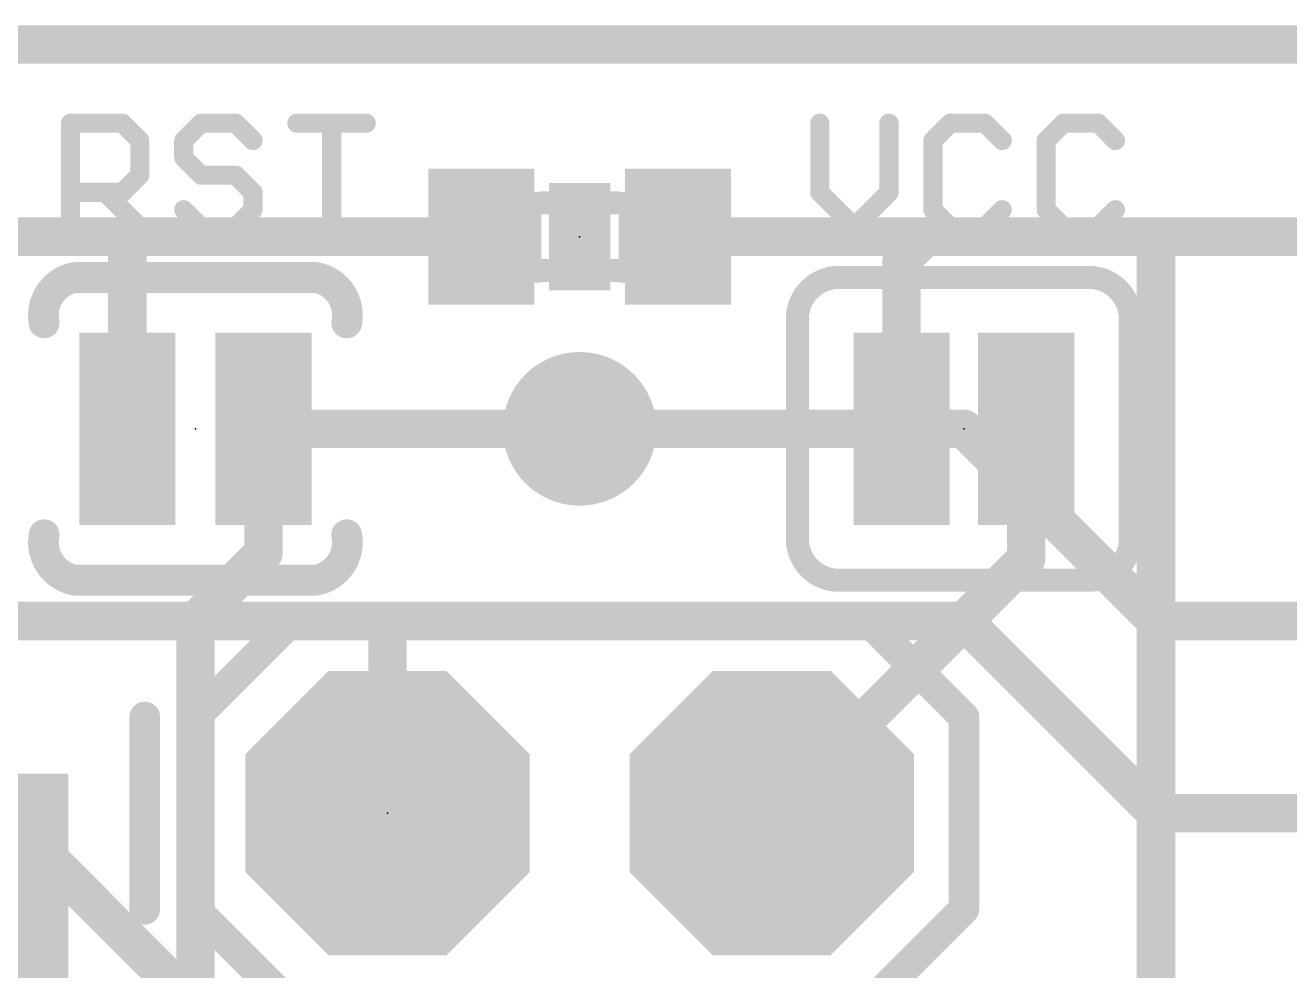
# Model space of a CAD drawing. Extents: x -15.4 to 59.8, y -10.2 to 15.4.
# Drawn here: x 23.01 to 31.36, y 9.12 to 15.37 of the extents above; entities that cross this region are included whole.
import ezdxf

# ---------------------------------------------------------------- set-up
doc = ezdxf.new("R2010")
doc.units = 0
for name, color, linetype in [('1', 12, 'CONTINUOUS'), ('16', 132, 'CONTINUOUS'), ('17', 110, 'CONTINUOUS'), ('18', 110, 'CONTINUOUS'), ('20', 53, 'CONTINUOUS'), ('21', 41, 'CONTINUOUS'), ('23', 53, 'CONTINUOUS'), ('51', 53, 'CONTINUOUS')]:
    doc.layers.add(name, color=color, linetype=linetype)

# ---------------------------------------------------------------- blocks, each defined once
blk = doc.blocks.new('RECT')
blk.add_solid([(-0.5, -0.5), (0.5, -0.5), (-0.5, 0.5), (0.5, 0.5)])
blk = doc.blocks.new('OCTAGONP')
at = {"const_width": 0.5}
blk.add_lwpolyline([(-0.25, -0.1036), (-0.25, 0.1036), (-0.1036, 0.25), (0.1036, 0.25), (0.25, 0.1036), (0.25, -0.1036), (0.1036, -0.25), (-0.1036, -0.25), (-0.25, -0.1036), (-0.25, 0.1036)], dxfattribs=at)
blk = doc.blocks.new('ROUNDV')
at = {"const_width": 0.5}
blk.add_lwpolyline([(0, -0.25, 1), (0, 0.25, 1), (0, -0.25)], format="xyb", dxfattribs=at)

msp = doc.modelspace()

# ---------------------------------------------------------------- linework, layer by layer
at = {"layer": '1', "const_width": 0.254}
for points in [[(0, 15.24), (59.69, 15.24)], [(20.32, 13.97), (23.622, 13.97)], [(23.622, 13.97), (26.02, 13.97)], [(23.68, 13.912), (23.622, 13.97)], [(27.32, 13.97), (28.956, 13.97)], [(28.7981, 13.8121), (28.956, 13.97)], [(28.956, 13.97), (30.48, 13.97)], [(30.48, 13.97), (42.672, 13.97)], [(30.48, 3.81), (30.48, 13.97)], [(23.68, 12.7), (23.68, 13.912)], [(28.7981, 12.7), (28.7981, 13.8121)], [(24.58, 12.7), (24.58, 11.88)], [(26.67, 12.7), (24.58, 12.7)], [(29.6219, 12.7), (29.6219, 11.8419)], [(24.58, 11.88), (24.13, 11.43)], [(29.6219, 11.8419), (27.94, 10.16)], [(24.13, 11.43), (24.13, 6.35)]]:
    msp.add_lwpolyline(points, dxfattribs=at)
at = {"layer": '1', "const_width": 0.127}
for points in [[(23.622, 14.0335, 1), (23.622, 13.9065)], [(23.6669, 14.0149, 1), (23.5771, 13.9251)], [(23.622, 13.9065, 1), (23.622, 14.0335)], [(26.02, 13.9065, 1), (26.02, 14.0335)], [(27.32, 14.0335, 1), (27.32, 13.9065)], [(28.956, 14.0335, 1), (28.956, 13.9065)], [(29.0009, 13.9251, 1), (28.9111, 14.0149)], [(28.956, 13.9065, 1), (28.956, 14.0335)], [(30.48, 14.0335, 1), (30.48, 13.9065)], [(30.5435, 13.97, 1), (30.4165, 13.97)], [(30.48, 13.9065, 1), (30.48, 14.0335)], [(23.7435, 13.912, 1), (23.6165, 13.912)], [(23.6351, 13.8671, 1), (23.7249, 13.9569)], [(28.8616, 13.8121, 1), (28.7346, 13.8121)], [(28.7532, 13.857, 1), (28.843, 13.7672)], [(24.6435, 12.7, 1), (24.5165, 12.7)], [(24.58, 12.7635, 1), (24.58, 12.6365)], [(26.67, 12.6365, 1), (26.67, 12.7635)], [(29.6854, 12.7, 1), (29.5584, 12.7)], [(23.6165, 12.7, 1), (23.7435, 12.7)], [(28.7346, 12.7, 1), (28.8616, 12.7)], [(24.6249, 11.8351, 1), (24.5351, 11.9249)], [(29.6668, 11.797, 1), (29.577, 11.8868)], [(24.5165, 11.88, 1), (24.6435, 11.88)], [(29.5584, 11.8419, 1), (29.6854, 11.8419)], [(24.1935, 11.43, 1), (24.0665, 11.43)], [(24.0851, 11.4749, 1), (24.1749, 11.3851)], [(27.8951, 10.2049, 1), (27.9849, 10.1151)]]:
    msp.add_lwpolyline(points, format="xyb", dxfattribs=at)
at = {"layer": '16', "const_width": 0.254}
for points in [[(0, 15.24), (59.69, 15.24)], [(29.21, 12.7), (26.67, 12.7)], [(30.48, 11.43), (29.21, 12.7)], [(13.97, 11.43), (25.4, 11.43)], [(25.4, 11.43), (29.21, 11.43)], [(25.4, 10.16), (25.4, 11.43)], [(29.21, 11.43), (30.48, 10.16)], [(30.48, 11.43), (40.64, 11.43)], [(22.86, 10.16), (24.13, 8.89)], [(30.48, 10.16), (43.18, 10.16)]]:
    msp.add_lwpolyline(points, dxfattribs=at)
at = {"layer": '16', "const_width": 0.127}
for points in [[(26.67, 12.7635, 1), (26.67, 12.6365)], [(29.2549, 12.7449, 1), (29.1651, 12.6551)], [(29.21, 12.6365, 1), (29.21, 12.7635)], [(25.4, 11.4935, 1), (25.4, 11.3665)], [(25.4635, 11.43, 1), (25.3365, 11.43)], [(25.4, 11.3665, 1), (25.4, 11.4935)], [(29.2549, 11.4749, 1), (29.1651, 11.3851)], [(29.21, 11.3665, 1), (29.21, 11.4935)], [(30.48, 11.4935, 1), (30.48, 11.3665)], [(30.4351, 11.3851, 1), (30.5249, 11.4749)], [(30.48, 10.2235, 1), (30.48, 10.0965)], [(25.3365, 10.16, 1), (25.4635, 10.16)], [(30.4351, 10.1151, 1), (30.5249, 10.2049)]]:
    msp.add_lwpolyline(points, format="xyb", dxfattribs=at)
at = {"layer": '20', "const_width": 0.254}
msp.add_lwpolyline([(59.69, 15.24), (0, 15.24)], dxfattribs=at)
at = {"layer": '21'}
for points, const_width in [([(23.3045, 14.0335), (23.3045, 14.7199)], 0.127), ([(23.3045, 14.7199), (23.6477, 14.7199)], 0.127), ([(23.6477, 14.7199), (23.7621, 14.6055)], 0.127), ([(24.1673, 14.7199), (24.0529, 14.6055)], 0.127), ([(24.3961, 14.7199), (24.1673, 14.7199)], 0.127), ([(24.5105, 14.6055), (24.3961, 14.7199)], 0.127), ([(24.8013, 14.7199), (25.2589, 14.7199)], 0.127), ([(25.0301, 14.0335), (25.0301, 14.7199)], 0.127), ([(28.2575, 14.7199), (28.2575, 14.2623)], 0.127), ([(28.7151, 14.2623), (28.7151, 14.7199)], 0.127), ([(29.1203, 14.7199), (29.0059, 14.6055)], 0.127), ([(29.3491, 14.7199), (29.1203, 14.7199)], 0.127), ([(29.4635, 14.6055), (29.3491, 14.7199)], 0.127), ([(29.8687, 14.7199), (29.7543, 14.6055)], 0.127), ([(30.0975, 14.7199), (29.8687, 14.7199)], 0.127), ([(30.2119, 14.6055), (30.0975, 14.7199)], 0.127), ([(23.7621, 14.6055), (23.7621, 14.3767)], 0.127), ([(24.0529, 14.6055), (24.0529, 14.4911)], 0.127), ([(29.0059, 14.6055), (29.0059, 14.1479)], 0.127), ([(29.7543, 14.6055), (29.7543, 14.1479)], 0.127), ([(24.0529, 14.4911), (24.1673, 14.3767)], 0.127), ([(23.7621, 14.3767), (23.6477, 14.2623)], 0.127), ([(24.1673, 14.3767), (24.3961, 14.3767)], 0.127), ([(24.3961, 14.3767), (24.5105, 14.2623)], 0.127), ([(23.6477, 14.2623), (23.3045, 14.2623)], 0.127), ([(23.5333, 14.2623), (23.7621, 14.0335)], 0.127), ([(24.5105, 14.2623), (24.5105, 14.1479)], 0.127), ([(28.2575, 14.2623), (28.4863, 14.0335)], 0.127), ([(28.4863, 14.0335), (28.7151, 14.2623)], 0.127), ([(24.1673, 14.0335), (24.0529, 14.1479)], 0.127), ([(24.5105, 14.1479), (24.3961, 14.0335)], 0.127), ([(29.0059, 14.1479), (29.1203, 14.0335)], 0.127), ([(29.3491, 14.0335), (29.4635, 14.1479)], 0.127), ([(29.7543, 14.1479), (29.8687, 14.0335)], 0.127), ([(30.0975, 14.0335), (30.2119, 14.1479)], 0.127), ([(24.3961, 14.0335), (24.1673, 14.0335)], 0.127), ([(29.1203, 14.0335), (29.3491, 14.0335)], 0.127), ([(29.8687, 14.0335), (30.0975, 14.0335)], 0.127), ([(23.33, 13.7), (24.93, 13.7)], 0.2032), ([(28.41, 13.7), (30.01, 13.7)], 0.1524), ([(28.11, 11.95), (28.11, 13.45)], 0.1524), ([(30.31, 11.95), (30.31, 13.45)], 0.1524), ([(24.93, 11.7), (23.33, 11.7)], 0.2032), ([(30.01, 11.7), (28.41, 11.7)], 0.1524), ([(24.765, 11.43), (24.13, 10.795)], 0.2032), ([(24.765, 11.43), (28.575, 11.43)], 0.2032), ([(28.575, 11.43), (29.21, 10.795)], 0.2032), ([(23.795, 9.525), (23.795, 10.795)], 0.2032), ([(24.13, 10.795), (24.13, 9.525)], 0.2032), ([(29.21, 10.795), (29.21, 9.525)], 0.2032), ([(24.13, 9.525), (24.765, 8.89)], 0.2032), ([(29.21, 9.525), (28.575, 8.89)], 0.2032)]:
    msp.add_lwpolyline(points, dxfattribs=dict(at, const_width=const_width))
for points, const_width in [([(23.3045, 14.7516, 1), (23.3045, 14.6881)], 0.0635), ([(23.3362, 14.7199, 1), (23.2728, 14.7199)], 0.0635), ([(23.6701, 14.7423, 1), (23.6252, 14.6974)], 0.0635), ([(23.6477, 14.6881, 1), (23.6477, 14.7516)], 0.0635), ([(24.1673, 14.7516, 1), (24.1673, 14.6881)], 0.0635), ([(24.1898, 14.6974, 1), (24.1449, 14.7423)], 0.0635), ([(24.4186, 14.7423, 1), (24.3737, 14.6974)], 0.0635), ([(24.3961, 14.6881, 1), (24.3961, 14.7516)], 0.0635), ([(24.8013, 14.7516, 1), (24.8013, 14.6881)], 0.0635), ([(25.0619, 14.7199, 1), (24.9984, 14.7199)], 0.0635), ([(25.2589, 14.6881, 1), (25.2589, 14.7516)], 0.0635), ([(28.2892, 14.7199, 1), (28.2258, 14.7199)], 0.0635), ([(28.7468, 14.7199, 1), (28.6833, 14.7199)], 0.0635), ([(29.1203, 14.7516, 1), (29.1203, 14.6881)], 0.0635), ([(29.1428, 14.6974, 1), (29.0979, 14.7423)], 0.0635), ([(29.3716, 14.7423, 1), (29.3267, 14.6974)], 0.0635), ([(29.3491, 14.6881, 1), (29.3491, 14.7516)], 0.0635), ([(29.8687, 14.7516, 1), (29.8687, 14.6881)], 0.0635), ([(29.8912, 14.6974, 1), (29.8463, 14.7423)], 0.0635), ([(30.12, 14.7423, 1), (30.0751, 14.6974)], 0.0635), ([(30.0975, 14.6881, 1), (30.0975, 14.7516)], 0.0635), ([(23.7938, 14.6055, 1), (23.7303, 14.6055)], 0.0635), ([(23.7396, 14.583, 1), (23.7845, 14.6279)], 0.0635), ([(24.0847, 14.6055, 1), (24.0212, 14.6055)], 0.0635), ([(24.0305, 14.6279, 1), (24.0754, 14.583)], 0.0635), ([(24.4881, 14.583, 1), (24.533, 14.6279)], 0.0635), ([(29.0377, 14.6055, 1), (28.9742, 14.6055)], 0.0635), ([(28.9835, 14.6279, 1), (29.0284, 14.583)], 0.0635), ([(29.4411, 14.583, 1), (29.486, 14.6279)], 0.0635), ([(29.7861, 14.6055, 1), (29.7226, 14.6055)], 0.0635), ([(29.7319, 14.6279, 1), (29.7768, 14.583)], 0.0635), ([(30.1895, 14.583, 1), (30.2344, 14.6279)], 0.0635), ([(24.0754, 14.5135, 1), (24.0305, 14.4686)], 0.0635), ([(24.0212, 14.4911, 1), (24.0847, 14.4911)], 0.0635), ([(23.7303, 14.3767, 1), (23.7938, 14.3767)], 0.0635), ([(23.7845, 14.3542, 1), (23.7396, 14.3991)], 0.0635), ([(24.1673, 14.4084, 1), (24.1673, 14.3449)], 0.0635), ([(24.1449, 14.3542, 1), (24.1898, 14.3991)], 0.0635), ([(24.4186, 14.3991, 1), (24.3737, 14.3542)], 0.0635), ([(24.3961, 14.3449, 1), (24.3961, 14.4084)], 0.0635), ([(23.3045, 14.294, 1), (23.3045, 14.2305)], 0.0635), ([(23.5557, 14.2847, 1), (23.5108, 14.2398)], 0.0635), ([(23.6252, 14.2847, 1), (23.6701, 14.2398)], 0.0635), ([(23.6477, 14.2305, 1), (23.6477, 14.294)], 0.0635), ([(24.5423, 14.2623, 1), (24.4788, 14.2623)], 0.0635), ([(24.4881, 14.2398, 1), (24.533, 14.2847)], 0.0635), ([(28.28, 14.2847, 1), (28.235, 14.2398)], 0.0635), ([(28.2258, 14.2623, 1), (28.2892, 14.2623)], 0.0635), ([(28.6833, 14.2623, 1), (28.7468, 14.2623)], 0.0635), ([(28.7375, 14.2398, 1), (28.6926, 14.2847)], 0.0635), ([(24.0754, 14.1703, 1), (24.0305, 14.1254)], 0.0635), ([(24.533, 14.1254, 1), (24.4881, 14.1703)], 0.0635), ([(29.0284, 14.1703, 1), (28.9835, 14.1254)], 0.0635), ([(29.486, 14.1254, 1), (29.4411, 14.1703)], 0.0635), ([(29.7768, 14.1703, 1), (29.7319, 14.1254)], 0.0635), ([(30.2344, 14.1254, 1), (30.1895, 14.1703)], 0.0635), ([(24.4788, 14.1479, 1), (24.5423, 14.1479)], 0.0635), ([(28.9742, 14.1479, 1), (29.0377, 14.1479)], 0.0635), ([(29.7226, 14.1479, 1), (29.7861, 14.1479)], 0.0635), ([(23.2728, 14.0335, 1), (23.3362, 14.0335)], 0.0635), ([(23.7396, 14.011, 1), (23.7845, 14.056)], 0.0635), ([(24.1673, 14.0653, 1), (24.1673, 14.0017)], 0.0635), ([(24.1449, 14.011, 1), (24.1898, 14.056)], 0.0635), ([(24.3737, 14.056, 1), (24.4186, 14.011)], 0.0635), ([(24.3961, 14.0017, 1), (24.3961, 14.0653)], 0.0635), ([(24.9984, 14.0335, 1), (25.0619, 14.0335)], 0.0635), ([(28.4638, 14.056, 1), (28.5087, 14.011)], 0.0635), ([(28.4638, 14.011, 1), (28.5087, 14.056)], 0.0635), ([(29.1203, 14.0653, 1), (29.1203, 14.0017)], 0.0635), ([(29.0979, 14.011, 1), (29.1428, 14.056)], 0.0635), ([(29.3267, 14.056, 1), (29.3716, 14.011)], 0.0635), ([(29.3491, 14.0017, 1), (29.3491, 14.0653)], 0.0635), ([(29.8687, 14.0653, 1), (29.8687, 14.0017)], 0.0635), ([(29.8463, 14.011, 1), (29.8912, 14.056)], 0.0635), ([(30.0751, 14.056, 1), (30.12, 14.011)], 0.0635), ([(30.0975, 14.0017, 1), (30.0975, 14.0653)], 0.0635), ([(23.33, 13.7, 0.4142), (23.13, 13.4)], 0.2032), ([(23.33, 13.7508, 1), (23.33, 13.6492)], 0.1016), ([(23.34, 13.6502, 1), (23.32, 13.7498)], 0.1016), ([(25.13, 13.4, 0.4142), (24.93, 13.7)], 0.2032), ([(24.94, 13.7498, 1), (24.92, 13.6502)], 0.1016), ([(24.93, 13.6492, 1), (24.93, 13.7508)], 0.1016), ([(28.41, 13.7, 0.4142), (28.11, 13.45)], 0.1524), ([(28.41, 13.7381, 1), (28.41, 13.6619)], 0.0762), ([(28.4066, 13.6621, 1), (28.4134, 13.7379)], 0.0762), ([(30.31, 13.45, 0.4142), (30.01, 13.7)], 0.1524), ([(30.0066, 13.7379, 1), (30.0134, 13.6621)], 0.0762), ([(30.01, 13.6619, 1), (30.01, 13.7381)], 0.0762), ([(23.0802, 13.39, 1), (23.1798, 13.41)], 0.1016), ([(25.0802, 13.41, 1), (25.1798, 13.39)], 0.1016), ([(28.1481, 13.45, 1), (28.0719, 13.45)], 0.0762), ([(28.0721, 13.4534, 1), (28.1479, 13.4466)], 0.0762), ([(30.3481, 13.45, 1), (30.2719, 13.45)], 0.0762), ([(30.2721, 13.4466, 1), (30.3479, 13.4534)], 0.0762), ([(23.13, 12, 0.4142), (23.33, 11.7)], 0.2032), ([(23.1798, 11.99, 1), (23.0802, 12.01)], 0.1016), ([(24.93, 11.7, 0.4142), (25.13, 12)], 0.2032), ([(25.1798, 12.01, 1), (25.0802, 11.99)], 0.1016), ([(28.11, 11.95, 0.4148), (28.41, 11.7)], 0.1524), ([(28.1479, 11.9534, 1), (28.0721, 11.9466)], 0.0762), ([(28.0719, 11.95, 1), (28.1481, 11.95)], 0.0762), ([(30.01, 11.7, 0.4142), (30.31, 11.95)], 0.1524), ([(30.2719, 11.95, 1), (30.3481, 11.95)], 0.0762), ([(30.3479, 11.9466, 1), (30.2721, 11.9534)], 0.0762), ([(23.33, 11.7508, 1), (23.33, 11.6492)], 0.1016), ([(23.32, 11.6502, 1), (23.34, 11.7498)], 0.1016), ([(24.92, 11.7498, 1), (24.94, 11.6502)], 0.1016), ([(24.93, 11.6492, 1), (24.93, 11.7508)], 0.1016), ([(28.41, 11.7381, 1), (28.41, 11.6619)], 0.0762), ([(28.4135, 11.6621, 1), (28.4065, 11.7379)], 0.0762), ([(30.0134, 11.7379, 1), (30.0066, 11.6621)], 0.0762), ([(30.01, 11.6619, 1), (30.01, 11.7381)], 0.0762), ([(24.765, 11.4808, 1), (24.765, 11.3792)], 0.1016), ([(24.8009, 11.3941, 1), (24.7291, 11.4659)], 0.1016), ([(28.6109, 11.4659, 1), (28.5391, 11.3941)], 0.1016), ([(28.575, 11.3792, 1), (28.575, 11.4808)], 0.1016), ([(23.8458, 10.795, 1), (23.7442, 10.795)], 0.1016), ([(24.1808, 10.795, 1), (24.0792, 10.795)], 0.1016), ([(24.0941, 10.8309, 1), (24.1659, 10.7591)], 0.1016), ([(29.2608, 10.795, 1), (29.1592, 10.795)], 0.1016), ([(29.1741, 10.7591, 1), (29.2459, 10.8309)], 0.1016), ([(24.1659, 9.5609, 1), (24.0941, 9.4891)], 0.1016), ([(29.2459, 9.4891, 1), (29.1741, 9.5609)], 0.1016), ([(23.7442, 9.525, 1), (23.8458, 9.525)], 0.1016), ([(24.0792, 9.525, 1), (24.1808, 9.525)], 0.1016), ([(29.1592, 9.525, 1), (29.2608, 9.525)], 0.1016)]:
    msp.add_lwpolyline(points, format="xyb", dxfattribs=dict(at, const_width=const_width))
at = {"layer": '23'}
for p in [(26.67, 13.97), (24.13, 12.7), (29.21, 12.7), (25.4, 10.16)]:
    msp.add_point(p, dxfattribs=at)
at = {"layer": '51', "const_width": 0.1524}
for points in [[(26.425, 14.194), (26.915, 14.194)], [(26.915, 13.746), (26.425, 13.746)]]:
    msp.add_lwpolyline(points, dxfattribs=at)
at = {"layer": '51', "const_width": 0.0762}
for points in [[(26.425, 14.2321, 1), (26.425, 14.1559)], [(26.915, 14.1559, 1), (26.915, 14.2321)], [(26.425, 13.7841, 1), (26.425, 13.7079)], [(26.915, 13.7079, 1), (26.915, 13.7841)]]:
    msp.add_lwpolyline(points, format="xyb", dxfattribs=at)

# ---------------------------------------------------------------- block references
at = {"layer": '1'}
for p, xscale, yscale in [((26.02, 13.97), 0.7, 0.9), ((27.32, 13.97), 0.7, 0.9), ((23.68, 12.7), 0.635, 1.27), ((24.58, 12.7), 0.635, 1.27), ((28.7981, 12.7), 0.635, 1.27), ((29.6219, 12.7), 0.635, 1.27)]:
    msp.add_blockref('RECT', p, dxfattribs=dict(at, xscale=xscale, yscale=yscale))
at = {"layer": '1', "xscale": 1.9, "yscale": 1.1, "rotation": 90}
msp.add_blockref('RECT', (22.74, 9.47), dxfattribs=at)
at = {"layer": '17', "xscale": 1.8796, "yscale": 1.8796, "rotation": 270}
for p in [(25.4, 10.16), (25.4, 10.16), (27.94, 10.16), (27.94, 10.16)]:
    msp.add_blockref('OCTAGONP', p, dxfattribs=at)
at = {"layer": '18', "xscale": 1.016, "yscale": 1.016}
msp.add_blockref('ROUNDV', (26.67, 12.7), dxfattribs=at)
msp.add_blockref('ROUNDV', (26.67, 12.7), dxfattribs=at)
at = {"layer": '21', "xscale": 0.4064, "yscale": 0.7112}
msp.add_blockref('RECT', (26.67, 13.97), dxfattribs=at)
at = {"layer": '51', "xscale": 0.3, "yscale": 0.5999}
for p in [(26.266, 13.9652), (27.0788, 13.9652)]:
    msp.add_blockref('RECT', p, dxfattribs=at)
at = {"layer": '51', "xscale": 0.508, "yscale": 0.508, "rotation": 270}
for p in [(25.4, 10.16), (27.94, 10.16)]:
    msp.add_blockref('RECT', p, dxfattribs=at)

doc.saveas('drawing.dxf')
